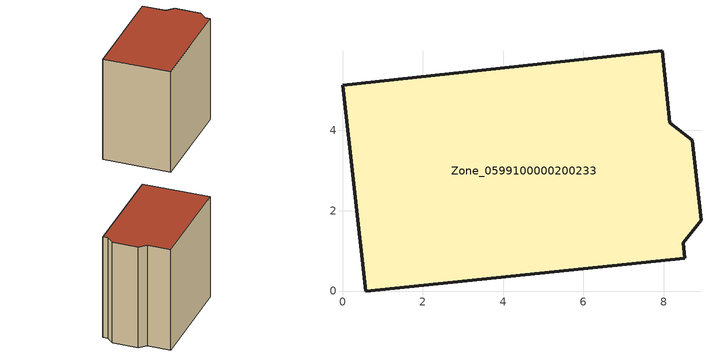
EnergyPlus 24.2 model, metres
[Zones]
Zone_0599100000200233
 floor ground (C_G): 8.15,4.19 8.71,3.75 8.93,1.76 8.49,1.2 8.53,0.82 0.58,0 0,5.13 7.96,5.98 z0
 wall outside (C_F): 0.58,0 8.53,0.82 8.49,1.2 8.93,1.76 8.71,3.75 8.15,4.19 7.96,5.98 0,5.13 0.58,0 z0:8.34
 roof outside (C_R): 7.96,5.98 0,5.13 0.58,0 8.53,0.82 8.49,1.2 8.93,1.76 8.71,3.75 8.15,4.19 z8.34
[BUILDING]
Pand.0599100000200233: North Axis=0; Terrain=City; Loads Convergence Tolerance Value=0.04; Temperature Convergence Tolerance Value=0.4; Solar Distribution=FullExterior; Maximum Number of Warmup Days=25; Minimum Number of Warmup Days=1
[Site:Location]
Rotterdam.The.Hague.AP_ZH_NLD Design_Conditions: Latitude=51.96; Longitude=4.45; Time Zone=1; Elevation=-4.5
[SITE:GROUNDTEMPERATURE:BUILDINGSURFACE]
18, 18, 18, 18, 18, 18, 18, 18, 18, 18, 18, 18
[MATERIAL] Thermal Absorptance=0.9; Solar Absorptance=0.7; Visible Absorptance=0.7
Name | Roughness | Thickness | Conductivity | Density | Specific Heat
G.TI.1946 | MediumSmooth | 0.15 | 1 | 540 | 1210
F.TI.1946 | Rough | 0.3 | 0.857143 | 1920 | 840
R.TI.1946 | MediumRough | 0.2 | 0.1 | 1500 | 1000
[CONSTRUCTION]
C_G: G.TI.1946
C_F: F.TI.1946
C_R: R.TI.1946
[ZONE]
Zone_0599100000200233: Type=1; Multiplier=1; Ceiling Height=Autocalculate; Volume=Autocalculate; Floor Area=autocalculate; Part of Total Floor Area=Yes
[ZONEINFILTRATION:DESIGNFLOWRATE]
Infil_Zone_0599100000200233: Zone or ZoneList or Space or SpaceList=Zone_0599100000200233; Schedule=AlwaysOn; Design Flow Rate Calculation Method=Flow/Area; Flow Rate per Floor Area=0.003; Constant Term Coefficient=1; Temperature Term Coefficient=0; Velocity Term Coefficient=0; Velocity Squared Term Coefficient=0
[HVACTEMPLATE:ZONE:IDEALLOADSAIRSYSTEM]
Zone_0599100000200233: Maximum Heating Supply Air Temperature=50; Minimum Cooling Supply Air Temperature=13; Maximum Heating Supply Air Humidity Ratio=0.0156; Minimum Cooling Supply Air Humidity Ratio=0.0077; Heating Limit=NoLimit; Cooling Limit=NoLimit; Dehumidification Control Type=ConstantSensibleHeatRatio; Cooling Sensible Heat Ratio=0.7; Dehumidification Setpoint=60; Humidification Control Type=None; Humidification Setpoint=30; Outdoor Air Method=None; Outdoor Air Flow Rate per Person=0.00944; Outdoor Air Flow Rate per Zone Floor Area=0; Outdoor Air Flow Rate per Zone=0; Demand Controlled Ventilation Type=None; Outdoor Air Economizer Type=NoEconomizer; Heat Recovery Type=None; Sensible Heat Recovery Effectiveness=0.7; Latent Heat Recovery Effectiveness=0.65
[ZONECONTROL:THERMOSTAT]
ThermostatControl_Zone_0599100000200233: Zone or ZoneList=Zone_0599100000200233; Control Type Schedule=DualSetpointControlType; Control 1=Thermostat_Zone_0599100000200233; Temperature Difference Between Cutout And Setpoint=0
[THERMOSTATSETPOINT:DUALSETPOINT]
Thermostat_Zone_0599100000200233: Heating Setpoint Temperature Schedule=HeatingSetpoint_Zone_0599100000200233; Cooling Setpoint Temperature Schedule=CoolingSetpoint_Zone_0599100000200233
[SCHEDULE:COMPACT]
HeatingSetpoint_Zone_0599100000200233: Through: 12/31, For: AllDays, Until: 24:00, 21
CoolingSetpoint_Zone_0599100000200233: Through: 12/31, For: AllDays, Until: 24:00, 24
DualSetpointControlType: Through: 12/31, For: AllDays, Until: 24:00, 4
AlwaysOn: Through: 12/31, For: AllDays, Until: 24:00, 1
